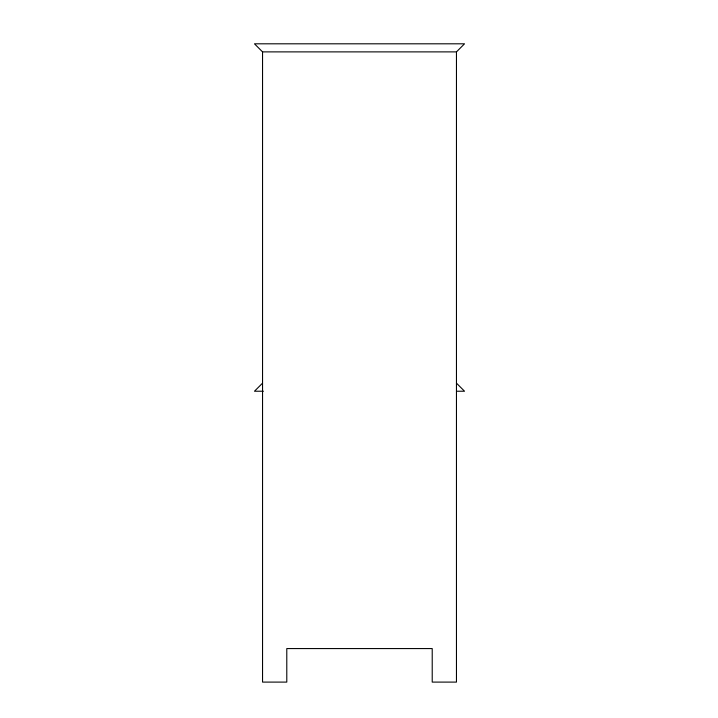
<?xml version="1.0" encoding="UTF-8"?>
<svg xmlns="http://www.w3.org/2000/svg" width="718" height="718" viewBox="0 0 718 718"><rect width="100%" height="100%" fill="white"/><g stroke="black" fill="none" stroke-linecap="round" stroke-linejoin="round"><path stroke-width="1.08" d="M456.46 51.884L464.537 43.807L254.468 43.807L262.546 51.884L262.546 682.1L286.787 682.1L286.787 648.569L432.218 648.569L432.218 682.1L456.46 682.1L456.46 51.884L262.546 51.884M262.546 383.152L254.468 391.229L263.407 391.229M456.46 391.229L464.537 391.229L456.46 383.152"/></g></svg>
